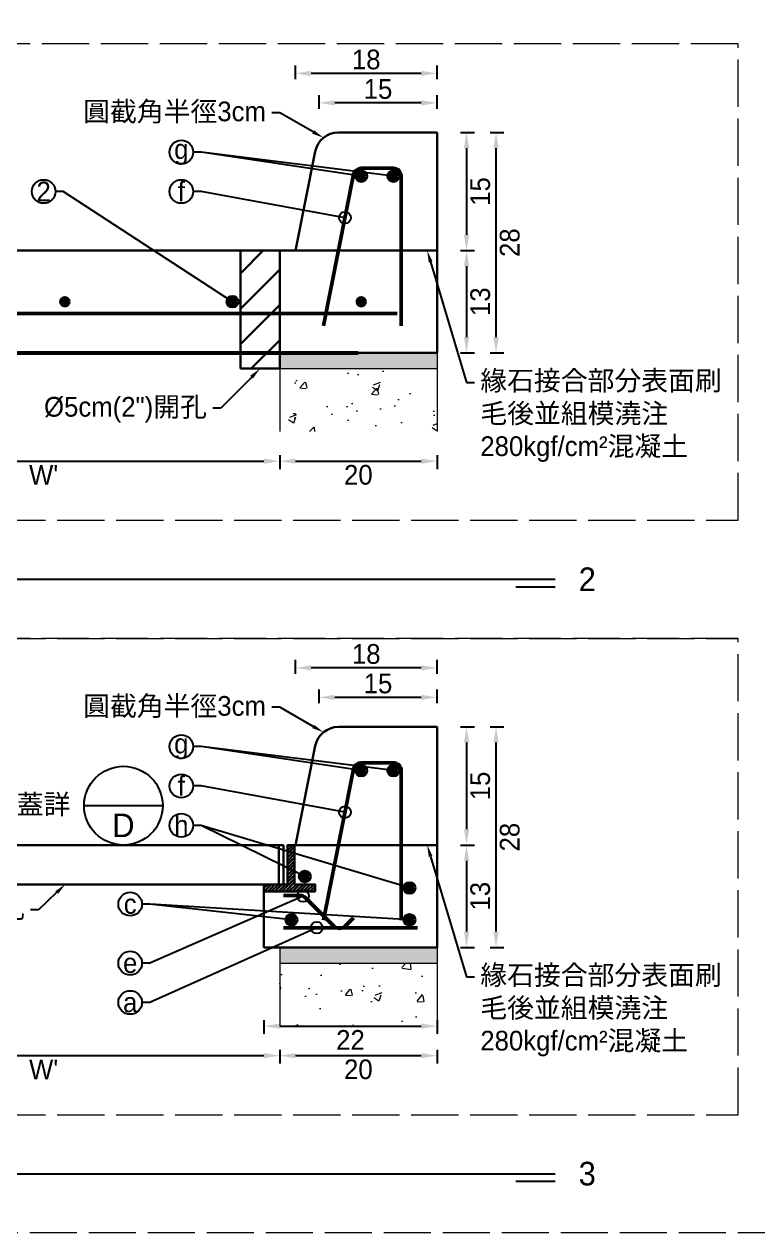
# Model space of a CAD drawing. Extents: x -2931 to 4779, y -2120 to 304.
# Drawn here: x 140.7 to 327.2, y -1964.5 to -1657.5 of the extents above; entities that cross this region are included whole.
import ezdxf
from ezdxf import colors
from ezdxf.entities.mleader import LeaderData, LeaderLine
from ezdxf.math import Vec2, Vec3

# ---------------------------------------------------------------- set-up
doc = ezdxf.new("R2010")
doc.units = 0
doc.header["$MEASUREMENT"] = 0
doc.linetypes.add('ACAD_ISO02W100', pattern=[15, 12, -3])
doc.layers.add('一、4.基本-隱藏', color=9, linetype='ACAD_ISO02W100', lineweight=20, plot=False)
doc.layers.add('三、3.文字-註解文字', color=2, linetype='Continuous')
for name, color, linetype, lineweight in [('二、1.繪圖-既有設施', 8, 'Continuous', 20), ('二、2.繪圖-施作項目', 181, 'Continuous', 30), ('二、5.繪圖-鋼筋', 60, 'Continuous', 50), ('二、6.繪圖-其他施作項目', 35, 'Continuous', 30)]:
    doc.layers.add(name, color=color, linetype=linetype, lineweight=lineweight)
doc.styles.add('次圖名(詳圖)', font='MS PGothic.ttf', dxfattribs={"height": 6})
doc.styles.add('註解文字', font='MS PGothic.ttf', dxfattribs={"height": 5})
doc.styles.add('註解文字(詳圖)', font='MS PGothic.ttf', dxfattribs={"height": 6})
doc.linetypes.add('ZIGZAG', pattern='A,0.00254,-5.08,[131,ltypeshp.shx,S=5.08,R=0,X=-5.08,Y=0],-10.16,[131,ltypeshp.shx,S=5.08,R=180,X=5.08,Y=0],-5.08', length=20.32254)
doc.dimstyles.new('註解文字', dxfattribs={"dimtxt": 5, "dimasz": 4, "dimexe": 2, "dimexo": 2.5, "dimgap": 1, "dimtad": 2, "dimzin": 0, "dimdsep": 46, "dimtxsty": '註解文字', "dimcen": 0.1, "dimclrd": 256, "dimclre": 256, "dimclrt": 256, "dimadec": 0, "dimazin": 0, "dimtfac": 1, "dimtofl": 0, "dimtmove": 0, "dimatfit": 3, "dimfxl": 1.5, "dimfxlon": 1, "dimtolj": 1, "dimtzin": 0, "dimlwd": -1, "dimlwe": -1, "dimarcsym": 1})

# ---------------------------------------------------------------- blocks, each defined once
blk = doc.blocks.new('*D101')
at = {"layer": 'Defpoints', "color": 0, "transparency": 16777216}
for p in [(85.69, -1740.96), (205.69, -1740.96), (205.69, -1768.46)]:
    blk.add_point(p, dxfattribs=at)
at = {"layer": '三、3.文字-註解文字', "transparency": 16777216}
for p, q in [((85.69, -1766.96), (85.69, -1770.46)), ((205.69, -1766.96), (205.69, -1770.46)), ((89.69, -1768.46), (201.69, -1768.46))]:
    blk.add_line(p, q, dxfattribs=at)
for points in [[(89.69, -1767.8), (89.69, -1769.13), (85.69, -1768.46)], [(201.69, -1767.8), (201.69, -1769.13), (205.69, -1768.46)]]:
    blk.add_solid(points, dxfattribs=at)
at = {"layer": '三、3.文字-註解文字', "transparency": 16777216, "insert": (145.69, -1771.96), "char_height": 5, "attachment_point": 5, "style": '註解文字'}
blk.add_mtext("\\A1;W'", dxfattribs=at)
blk = doc.blocks.new('*D102')
at = {"layer": 'Defpoints', "color": 0, "transparency": 16777216}
for p in [(205.69, -1740.96), (245.69, -1740.96), (245.69, -1768.46)]:
    blk.add_point(p, dxfattribs=at)
at = {"layer": '三、3.文字-註解文字', "transparency": 16777216}
for p, q in [((205.69, -1766.96), (205.69, -1770.46)), ((245.69, -1766.96), (245.69, -1770.46)), ((209.69, -1768.46), (241.69, -1768.46))]:
    blk.add_line(p, q, dxfattribs=at)
for points in [[(209.69, -1767.8), (209.69, -1769.13), (205.69, -1768.46)], [(241.69, -1767.8), (241.69, -1769.13), (245.69, -1768.46)]]:
    blk.add_solid(points, dxfattribs=at)
at = {"layer": '三、3.文字-註解文字', "transparency": 16777216, "insert": (225.69, -1771.96), "char_height": 5, "attachment_point": 5, "style": '註解文字'}
blk.add_mtext('\\A1;20', dxfattribs=at)
blk = doc.blocks.new('*D103')
at = {"layer": 'Defpoints', "color": 0, "transparency": 16777216}
for p in [(215.69, -1677.46), (215.69, -1684.96), (245.69, -1684.96)]:
    blk.add_point(p, dxfattribs=at)
at = {"layer": '三、3.文字-註解文字', "transparency": 16777216}
for p, q in [((215.69, -1678.96), (215.69, -1675.46)), ((245.69, -1678.96), (245.69, -1675.46)), ((241.69, -1677.46), (219.69, -1677.46))]:
    blk.add_line(p, q, dxfattribs=at)
for points in [[(219.69, -1676.8), (219.69, -1678.13), (215.69, -1677.46)], [(241.69, -1676.8), (241.69, -1678.13), (245.69, -1677.46)]]:
    blk.add_solid(points, dxfattribs=at)
at = {"layer": '三、3.文字-註解文字', "transparency": 16777216, "insert": (230.69, -1673.96), "char_height": 5, "attachment_point": 5, "style": '註解文字'}
blk.add_mtext('\\A1;15', dxfattribs=at)
blk = doc.blocks.new('*D104')
at = {"layer": 'Defpoints', "color": 0, "transparency": 16777216}
for p in [(209.69, -1669.96), (209.69, -1714.96), (245.69, -1714.96)]:
    blk.add_point(p, dxfattribs=at)
at = {"layer": '三、3.文字-註解文字', "transparency": 16777216}
for p, q in [((209.69, -1671.46), (209.69, -1667.96)), ((241.69, -1669.96), (213.69, -1669.96)), ((245.69, -1671.46), (245.69, -1667.96))]:
    blk.add_line(p, q, dxfattribs=at)
for points in [[(213.69, -1669.3), (213.69, -1670.63), (209.69, -1669.96)], [(241.69, -1669.3), (241.69, -1670.63), (245.69, -1669.96)]]:
    blk.add_solid(points, dxfattribs=at)
at = {"layer": '三、3.文字-註解文字', "transparency": 16777216, "insert": (227.69, -1666.46), "char_height": 5, "attachment_point": 5, "style": '註解文字'}
blk.add_mtext('\\A1;18', dxfattribs=at)
blk = doc.blocks.new('*D105')
at = {"layer": 'Defpoints', "color": 0, "transparency": 16777216}
for p in [(245.69, -1684.96), (245.69, -1714.96), (253.19, -1714.96)]:
    blk.add_point(p, dxfattribs=at)
at = {"layer": '三、3.文字-註解文字', "transparency": 16777216}
for p, q in [((251.69, -1684.96), (255.19, -1684.96)), ((253.19, -1688.96), (253.19, -1710.96)), ((251.69, -1714.96), (255.19, -1714.96))]:
    blk.add_line(p, q, dxfattribs=at)
for points in [[(252.53, -1688.96), (253.86, -1688.96), (253.19, -1684.96)], [(252.53, -1710.96), (253.86, -1710.96), (253.19, -1714.96)]]:
    blk.add_solid(points, dxfattribs=at)
at = {"layer": '三、3.文字-註解文字', "transparency": 16777216, "insert": (256.69, -1699.96), "char_height": 5, "attachment_point": 5, "rotation": 90, "style": '註解文字'}
blk.add_mtext('\\A1;15', dxfattribs=at)
blk = doc.blocks.new('*D106')
at = {"layer": 'Defpoints', "color": 0, "transparency": 16777216}
for p in [(245.69, -1714.96), (245.69, -1740.96), (253.19, -1740.96)]:
    blk.add_point(p, dxfattribs=at)
at = {"layer": '三、3.文字-註解文字', "transparency": 16777216}
for p, q in [((251.69, -1714.96), (255.19, -1714.96)), ((253.19, -1718.96), (253.19, -1736.96)), ((251.69, -1740.96), (255.19, -1740.96))]:
    blk.add_line(p, q, dxfattribs=at)
for points in [[(252.53, -1718.96), (253.86, -1718.96), (253.19, -1714.96)], [(252.53, -1736.96), (253.86, -1736.96), (253.19, -1740.96)]]:
    blk.add_solid(points, dxfattribs=at)
at = {"layer": '三、3.文字-註解文字', "transparency": 16777216, "insert": (256.69, -1727.96), "char_height": 5, "attachment_point": 5, "rotation": 90, "style": '註解文字'}
blk.add_mtext('\\A1;13', dxfattribs=at)
blk = doc.blocks.new('*D107')
at = {"layer": 'Defpoints', "color": 0, "transparency": 16777216}
for p in [(245.69, -1684.96), (260.69, -1684.96), (245.94, -1740.96)]:
    blk.add_point(p, dxfattribs=at)
at = {"layer": '三、3.文字-註解文字', "transparency": 16777216}
for p, q in [((259.19, -1684.96), (262.69, -1684.96)), ((260.69, -1736.96), (260.69, -1688.96)), ((259.19, -1740.96), (262.69, -1740.96))]:
    blk.add_line(p, q, dxfattribs=at)
for points in [[(260.03, -1688.96), (261.36, -1688.96), (260.69, -1684.96)], [(260.03, -1736.96), (261.36, -1736.96), (260.69, -1740.96)]]:
    blk.add_solid(points, dxfattribs=at)
at = {"layer": '三、3.文字-註解文字', "transparency": 16777216, "insert": (264.19, -1712.96), "char_height": 5, "attachment_point": 5, "rotation": 90, "style": '註解文字'}
blk.add_mtext('\\A1;28', dxfattribs=at)
blk = doc.blocks.new('_Small')
at = {"color": 0, "linetype": 'ByBlock', "lineweight": -2}
blk.add_circle((0, 0), 0.25, dxfattribs=at)
blk = doc.blocks.new('*D109')
at = {"layer": 'Defpoints', "color": 0, "transparency": 16777216}
for p in [(85.69, -1901.96), (205.69, -1901.96), (205.69, -1919.46)]:
    blk.add_point(p, dxfattribs=at)
at = {"layer": '三、3.文字-註解文字', "transparency": 16777216}
for p, q in [((85.69, -1917.96), (85.69, -1921.46)), ((205.69, -1917.96), (205.69, -1921.46)), ((89.69, -1919.46), (201.69, -1919.46))]:
    blk.add_line(p, q, dxfattribs=at)
for points in [[(89.69, -1918.8), (89.69, -1920.13), (85.69, -1919.46)], [(201.69, -1918.8), (201.69, -1920.13), (205.69, -1919.46)]]:
    blk.add_solid(points, dxfattribs=at)
at = {"layer": '三、3.文字-註解文字', "transparency": 16777216, "insert": (145.69, -1922.96), "char_height": 5, "attachment_point": 5, "style": '註解文字'}
blk.add_mtext("\\A1;W'", dxfattribs=at)
blk = doc.blocks.new('*D110')
at = {"layer": 'Defpoints', "color": 0, "transparency": 16777216}
for p in [(205.69, -1901.96), (245.69, -1901.96), (245.69, -1919.46)]:
    blk.add_point(p, dxfattribs=at)
at = {"layer": '三、3.文字-註解文字', "transparency": 16777216}
for p, q in [((205.69, -1917.96), (205.69, -1921.46)), ((245.69, -1917.96), (245.69, -1921.46)), ((209.69, -1919.46), (241.69, -1919.46))]:
    blk.add_line(p, q, dxfattribs=at)
for points in [[(209.69, -1918.8), (209.69, -1920.13), (205.69, -1919.46)], [(241.69, -1918.8), (241.69, -1920.13), (245.69, -1919.46)]]:
    blk.add_solid(points, dxfattribs=at)
at = {"layer": '三、3.文字-註解文字', "transparency": 16777216, "insert": (225.69, -1922.96), "char_height": 5, "attachment_point": 5, "style": '註解文字'}
blk.add_mtext('\\A1;20', dxfattribs=at)
blk = doc.blocks.new('*D111')
at = {"layer": 'Defpoints', "color": 0, "transparency": 16777216}
for p in [(215.69, -1828.46), (215.69, -1835.96), (245.69, -1835.96)]:
    blk.add_point(p, dxfattribs=at)
at = {"layer": '三、3.文字-註解文字', "transparency": 16777216}
for p, q in [((215.69, -1829.96), (215.69, -1826.46)), ((245.69, -1829.96), (245.69, -1826.46)), ((241.69, -1828.46), (219.69, -1828.46))]:
    blk.add_line(p, q, dxfattribs=at)
for points in [[(219.69, -1827.8), (219.69, -1829.13), (215.69, -1828.46)], [(241.69, -1827.8), (241.69, -1829.13), (245.69, -1828.46)]]:
    blk.add_solid(points, dxfattribs=at)
at = {"layer": '三、3.文字-註解文字', "transparency": 16777216, "insert": (230.69, -1824.96), "char_height": 5, "attachment_point": 5, "style": '註解文字'}
blk.add_mtext('\\A1;15', dxfattribs=at)
blk = doc.blocks.new('*D112')
at = {"layer": 'Defpoints', "color": 0, "transparency": 16777216}
for p in [(209.69, -1820.96), (209.69, -1865.96), (245.69, -1865.96)]:
    blk.add_point(p, dxfattribs=at)
at = {"layer": '三、3.文字-註解文字', "transparency": 16777216}
for p, q in [((209.69, -1822.46), (209.69, -1818.96)), ((245.69, -1822.46), (245.69, -1818.96)), ((241.69, -1820.96), (213.69, -1820.96))]:
    blk.add_line(p, q, dxfattribs=at)
for points in [[(213.69, -1820.3), (213.69, -1821.63), (209.69, -1820.96)], [(241.69, -1820.3), (241.69, -1821.63), (245.69, -1820.96)]]:
    blk.add_solid(points, dxfattribs=at)
at = {"layer": '三、3.文字-註解文字', "transparency": 16777216, "insert": (227.69, -1817.46), "char_height": 5, "attachment_point": 5, "style": '註解文字'}
blk.add_mtext('\\A1;18', dxfattribs=at)
blk = doc.blocks.new('*D113')
at = {"layer": 'Defpoints', "color": 0, "transparency": 16777216}
for p in [(245.69, -1835.96), (245.69, -1865.96), (253.19, -1865.96)]:
    blk.add_point(p, dxfattribs=at)
at = {"layer": '三、3.文字-註解文字', "transparency": 16777216}
for p, q in [((251.69, -1835.96), (255.19, -1835.96)), ((253.19, -1839.96), (253.19, -1861.96)), ((251.69, -1865.96), (255.19, -1865.96))]:
    blk.add_line(p, q, dxfattribs=at)
for points in [[(252.53, -1839.96), (253.86, -1839.96), (253.19, -1835.96)], [(252.53, -1861.96), (253.86, -1861.96), (253.19, -1865.96)]]:
    blk.add_solid(points, dxfattribs=at)
at = {"layer": '三、3.文字-註解文字', "transparency": 16777216, "insert": (256.69, -1850.96), "char_height": 5, "attachment_point": 5, "rotation": 90, "style": '註解文字'}
blk.add_mtext('\\A1;15', dxfattribs=at)
blk = doc.blocks.new('*D114')
at = {"layer": 'Defpoints', "color": 0, "transparency": 16777216}
for p in [(245.69, -1865.96), (245.69, -1891.96), (253.19, -1891.96)]:
    blk.add_point(p, dxfattribs=at)
at = {"layer": '三、3.文字-註解文字', "transparency": 16777216}
for p, q in [((251.69, -1865.96), (255.19, -1865.96)), ((253.19, -1869.96), (253.19, -1887.96)), ((251.69, -1891.96), (255.19, -1891.96))]:
    blk.add_line(p, q, dxfattribs=at)
for points in [[(252.53, -1869.96), (253.86, -1869.96), (253.19, -1865.96)], [(252.53, -1887.96), (253.86, -1887.96), (253.19, -1891.96)]]:
    blk.add_solid(points, dxfattribs=at)
at = {"layer": '三、3.文字-註解文字', "transparency": 16777216, "insert": (256.69, -1878.96), "char_height": 5, "attachment_point": 5, "rotation": 90, "style": '註解文字'}
blk.add_mtext('\\A1;13', dxfattribs=at)
blk = doc.blocks.new('*D115')
at = {"layer": 'Defpoints', "color": 0, "transparency": 16777216}
for p in [(245.69, -1835.96), (260.69, -1835.96), (245.69, -1891.96)]:
    blk.add_point(p, dxfattribs=at)
at = {"layer": '三、3.文字-註解文字', "transparency": 16777216}
for p, q in [((259.19, -1835.96), (262.69, -1835.96)), ((260.69, -1887.96), (260.69, -1839.96)), ((259.19, -1891.96), (262.69, -1891.96))]:
    blk.add_line(p, q, dxfattribs=at)
for points in [[(260.03, -1839.96), (261.36, -1839.96), (260.69, -1835.96)], [(260.03, -1887.96), (261.36, -1887.96), (260.69, -1891.96)]]:
    blk.add_solid(points, dxfattribs=at)
at = {"layer": '三、3.文字-註解文字', "transparency": 16777216, "insert": (264.19, -1863.96), "char_height": 5, "attachment_point": 5, "rotation": 90, "style": '註解文字'}
blk.add_mtext('\\A1;28', dxfattribs=at)
blk = doc.blocks.new('*D117')
at = {"layer": 'Defpoints', "color": 0, "transparency": 16777216}
for p in [(201.69, -1891.96), (245.69, -1891.96), (245.69, -1911.96)]:
    blk.add_point(p, dxfattribs=at)
at = {"layer": '三、3.文字-註解文字', "transparency": 16777216}
for p, q in [((201.69, -1910.46), (201.69, -1913.96)), ((205.69, -1911.96), (241.69, -1911.96)), ((245.69, -1910.46), (245.69, -1913.96))]:
    blk.add_line(p, q, dxfattribs=at)
for points in [[(205.69, -1911.3), (205.69, -1912.63), (201.69, -1911.96)], [(241.69, -1911.3), (241.69, -1912.63), (245.69, -1911.96)]]:
    blk.add_solid(points, dxfattribs=at)
at = {"layer": '三、3.文字-註解文字', "transparency": 16777216, "insert": (223.69, -1915.46), "char_height": 5, "attachment_point": 5, "style": '註解文字'}
blk.add_mtext('\\A1;22', dxfattribs=at)

msp = doc.modelspace()

# ---------------------------------------------------------------- hatches: boundary and pattern name
at = {"layer": '二、1.繪圖-既有設施'}
h = msp.add_hatch(dxfattribs=at)
h.set_pattern_fill('CROSS', color=256, scale=0.2)
h.set_pattern_definition([(0, (-455063.2273, -667495.6937), (1.27, 1.27), [0.635, -1.905]), (90, (-455062.9098, -667496.0112), (-1.27, 1.27), [0.635, -1.905])])
h.paths.add_polyline_path([(85.693, -1740.964), (45.693, -1740.964), (45.693, -1744.964), (85.693, -1744.964)])
h.paths.add_polyline_path([(245.693, -1740.964), (205.693, -1740.964), (205.693, -1744.964), (245.693, -1744.964)])
h = msp.add_hatch(dxfattribs=at)
h.set_pattern_fill('AR-CONC', color=256, scale=0.1)
h.set_pattern_definition([(50, (-455063.227, -667495.694), (18.2184669, -1.59390855), [1.905, -20.955]), (355, (-455063.227, -667495.694), (-3.52434214, 19.10568452), [1.524, -16.7640584]), (100.4514447, (-455061.709, -667495.826), (14.6941247, 17.5117752), [1.6190009, -17.80902446]), (46.1842, (-455063.227, -667490.614), (27.1079041, -4.2042328), [2.8575, -31.4325]), (96.6355576, (-455060.968, -667490.964), (23.7404134, 24.7426125), [2.4285023, -26.7135608]), (351.184151, (-455063.227, -667490.614), (23.7404134, 24.7426125), [2.2859967, -25.1459732]), (21, (-455060.687, -667491.884), (15.16143913, -10.22651982), [1.905, -20.955]), (326, (-455060.687, -667491.884), (6.18020283, 18.4187966), [1.524, -16.764]), (71.451445, (-455059.424, -667492.736), (21.34164193, 8.1922769), [1.6190009, -17.80899376]), (37.5, (-455063.227, -667495.6937), (0.308860325, 8.455503887), [0, -16.5608, 0, -17.018, 0, -16.8275]), (7.5, (-455063.227, -667495.694), (6.68196625, 10.01805748), [0, -9.7028, 0, -16.1798, 0, -6.4135]), (327.5, (-455068.8915, -667495.694), (13.559059517, -0.5728744), [0, -6.35, 0, -19.812, 0, -26.289]), (317.5, (-455071.431, -667495.694), (14.81291814, 2.5426491), [0, -8.255, 0, -13.1572, 0, -18.669])])
h.paths.add_polyline_path([(205.693, -1760.964), (245.693, -1760.964), (245.693, -1744.964), (205.693, -1744.964)])
h.paths.add_polyline_path([(45.693, -1760.964), (85.693, -1760.964), (85.693, -1744.964), (45.693, -1744.964)])
h = msp.add_hatch(dxfattribs=at)
h.set_pattern_fill('CROSS', color=256, scale=0.2)
h.set_pattern_definition([(0, (-455303.2273, -667646.6937), (1.27, 1.27), [0.635, -1.905]), (90, (-455302.9098, -667647.0112), (-1.27, 1.27), [0.635, -1.905])])
h.paths.add_polyline_path([(85.693, -1891.964), (81.693, -1891.964), (45.693, -1891.964), (45.693, -1895.964), (85.693, -1895.964)])
h.paths.add_polyline_path([(245.693, -1891.964), (205.693, -1891.964), (205.693, -1895.964), (245.693, -1895.964)])
h = msp.add_hatch(dxfattribs=at)
h.set_pattern_fill('AR-CONC', color=256, scale=0.1)
h.set_pattern_definition([(50, (-455303.227, -667646.694), (18.2184669, -1.59390855), [1.905, -20.955]), (355, (-455303.227, -667646.694), (-3.52434214, 19.10568452), [1.524, -16.7640584]), (100.4514447, (-455301.709, -667646.826), (14.6941247, 17.5117752), [1.6190009, -17.80902446]), (46.1842, (-455303.227, -667641.614), (27.1079041, -4.2042328), [2.8575, -31.4325]), (96.6355576, (-455300.968, -667641.964), (23.7404134, 24.7426125), [2.4285023, -26.7135608]), (351.184151, (-455303.227, -667641.614), (23.7404134, 24.7426125), [2.2859967, -25.1459732]), (21, (-455300.687, -667642.884), (15.16143913, -10.22651982), [1.905, -20.955]), (326, (-455300.687, -667642.884), (6.18020283, 18.4187966), [1.524, -16.764]), (71.451445, (-455299.424, -667643.736), (21.34164193, 8.1922769), [1.6190009, -17.80899376]), (37.5, (-455303.227, -667646.6937), (0.308860325, 8.455503887), [0, -16.5608, 0, -17.018, 0, -16.8275]), (7.5, (-455303.227, -667646.694), (6.68196625, 10.01805748), [0, -9.7028, 0, -16.1798, 0, -6.4135]), (327.5, (-455308.8915, -667646.694), (13.559059517, -0.5728744), [0, -6.35, 0, -19.812, 0, -26.289]), (317.5, (-455311.431, -667646.694), (14.81291814, 2.5426491), [0, -8.255, 0, -13.1572, 0, -18.669])])
h.paths.add_polyline_path([(205.693, -1911.964), (245.693, -1911.964), (245.693, -1895.964), (205.693, -1895.964)])
h.paths.add_polyline_path([(45.693, -1911.964), (85.693, -1911.964), (85.693, -1895.964), (45.693, -1895.964)])
at = {"layer": '二、5.繪圖-鋼筋'}
h = msp.add_hatch(color=256, dxfattribs=at)
h.dxf.hatch_style = 1
h.paths.add_polyline_path([(227.433, -1696.064, 1), (225.433, -1696.064, 1)])
h = msp.add_hatch(color=256, dxfattribs=at)
h.dxf.hatch_style = 1
h.paths.add_polyline_path([(235.593, -1696.064, 1), (233.593, -1696.064, 1)])
h = msp.add_hatch(color=256, dxfattribs=at)
h.dxf.hatch_style = 1
h.paths.add_polyline_path([(152.093, -1727.964, 1), (150.093, -1727.964, 1)])
h = msp.add_hatch(color=256, dxfattribs=at)
h.dxf.hatch_style = 1
h.paths.add_polyline_path([(194.693, -1727.964, 1), (192.693, -1727.964, 1)])
h = msp.add_hatch(color=256, dxfattribs=at)
h.dxf.hatch_style = 1
h.paths.add_polyline_path([(227.433, -1727.964, 1), (225.433, -1727.964, 1)])
h = msp.add_hatch(color=256, dxfattribs=at)
h.dxf.hatch_style = 1
h.paths.add_polyline_path([(227.433, -1847.064, 1), (225.433, -1847.064, 1)])
h = msp.add_hatch(color=256, dxfattribs=at)
h.dxf.hatch_style = 1
h.paths.add_polyline_path([(235.593, -1847.064, 1), (233.593, -1847.064, 1)])
h = msp.add_hatch(color=256, dxfattribs=at)
h.dxf.hatch_style = 1
h.paths.add_polyline_path([(213.093, -1873.964, 1), (211.093, -1873.964, 1)])
h = msp.add_hatch(color=256, dxfattribs=at)
h.dxf.hatch_style = 1
h.paths.add_polyline_path([(239.693, -1876.864, 1), (237.693, -1876.864, 1)])
h = msp.add_hatch(color=256, dxfattribs=at)
h.dxf.hatch_style = 1
h.paths.add_polyline_path([(209.693, -1884.964, 1), (207.693, -1884.964, 1)])
h = msp.add_hatch(color=256, dxfattribs=at)
h.dxf.hatch_style = 1
h.paths.add_polyline_path([(239.693, -1884.964, 1), (237.693, -1884.964, 1)])
at = {"layer": '二、6.繪圖-其他施作項目'}
h = msp.add_hatch(dxfattribs=at)
h.set_pattern_fill('ANSI31', color=256, scale=2)
h.set_pattern_definition([(45, (-455045.824, -666570.443), (-4.49012806, 4.49012806), [])])
h.paths.add_polyline_path([(195.693, -1744.964), (205.693, -1744.964), (205.693, -1714.964), (195.693, -1714.964)])
h = msp.add_hatch(dxfattribs=at)
h.set_pattern_fill('ANSI31', color=256, scale=0.2)
h.set_pattern_definition([(45, (2531.3614, -3856.8895), (-0.4490128, 0.4490128), [])])
h.paths.add_polyline_path([(75.693, -1865.964), (73.893, -1865.964), (73.893, -1875.964), (68.693, -1875.964), (68.693, -1877.764), (81.693, -1877.764), (81.693, -1875.964), (75.693, -1875.964)])
h.paths.add_polyline_path([(207.693, -1875.964), (201.693, -1875.964), (201.693, -1877.764), (214.693, -1877.764), (214.693, -1875.964), (209.493, -1875.964), (209.493, -1865.964), (207.693, -1865.964)])

# ---------------------------------------------------------------- linework, layer by layer
at = {"layer": '一、4.基本-隱藏'}
for points in [[(-40.855, -1457.464), (739.145, -1457.464), (739.145, -1964.464), (-40.855, -1964.464)], [(322.241, -1662.464), (-30.855, -1662.464), (-30.855, -1783.464), (322.241, -1783.464)], [(322.241, -1813.464), (-30.855, -1813.464), (-30.855, -1934.464), (322.241, -1934.464)]]:
    msp.add_lwpolyline(points, close=True, dxfattribs=at)
for points in [[(-30.855, -1783.464), (322.241, -1783.464)], [(-30.855, -1813.464), (322.241, -1813.464)]]:
    msp.add_lwpolyline(points, dxfattribs=at)
at = {"layer": '三、3.文字-註解文字'}
for points in [[(15.693, -1798.464), (275.693, -1798.464)], [(275.693, -1800.464), (265.693, -1800.464)], [(155.961, -1855.964), (175.961, -1855.964)], [(15.693, -1949.464), (275.693, -1949.464)], [(275.693, -1951.464), (265.693, -1951.464)]]:
    msp.add_lwpolyline(points, dxfattribs=at)
for centre, radius in [((180.693, -1689.964), 3), ((145.693, -1699.964), 3), ((180.693, -1699.964), 3), ((180.693, -1840.964), 3), ((165.961, -1855.964), 10), ((180.693, -1850.964), 3), ((180.693, -1860.964), 3), ((167.693, -1880.964), 3), ((167.693, -1895.964), 3), ((167.693, -1905.964), 3)]:
    msp.add_circle(centre, radius, dxfattribs=at)
at = {"layer": '二、1.繪圖-既有設施'}
for points in [[(205.693, -1740.964), (205.693, -1760.964)], [(245.693, -1740.964), (245.693, -1760.964)], [(205.693, -1744.964), (245.693, -1744.964)], [(205.693, -1891.964), (205.693, -1911.964)], [(245.693, -1891.964), (245.693, -1911.964)], [(205.693, -1895.964), (245.693, -1895.964)]]:
    msp.add_lwpolyline(points, dxfattribs=at)
at = {"layer": '二、2.繪圖-施作項目'}
for points in [[(245.693, -1684.964), (220.612, -1684.964, 0.3575108), (214.728, -1689.788), (209.693, -1714.964)], [(245.693, -1835.964), (220.612, -1835.964, 0.3575108), (214.728, -1840.788), (209.693, -1865.964)]]:
    msp.add_lwpolyline(points, format="xyb", dxfattribs=at)
for points in [[(245.693, -1714.964), (245.693, -1684.964)], [(45.693, -1714.964), (209.693, -1714.964)], [(245.693, -1740.964), (245.693, -1714.964)], [(45.693, -1740.964), (245.693, -1740.964)], [(245.693, -1865.964), (245.693, -1835.964)], [(209.493, -1865.964), (209.693, -1865.964)], [(245.693, -1891.964), (245.693, -1865.964)], [(201.693, -1891.964), (201.693, -1875.964)], [(201.693, -1891.964), (245.693, -1891.964)]]:
    msp.add_lwpolyline(points, dxfattribs=at)
at = {"layer": '二、2.繪圖-施作項目', "linetype": 'ZIGZAG', "ltscale": 0.1}
for points in [[(209.693, -1714.964), (245.693, -1714.964)], [(209.693, -1865.964), (245.693, -1865.964)]]:
    msp.add_lwpolyline(points, dxfattribs=at)
at = {"layer": '二、5.繪圖-鋼筋'}
for points in [[(216.791, -1734.072), (224.471, -1695.672, -0.3575108), (226.433, -1694.064), (234.593, -1694.064, -0.4142136), (236.593, -1696.064), (236.593, -1734.064)], [(216.791, -1885.072), (224.471, -1846.672, -0.3575108), (226.433, -1845.064), (234.593, -1845.064, -0.4142136), (236.593, -1847.064), (236.593, -1885.064)], [(206.693, -1878.764), (210.865, -1878.764, -0.1989124), (212.279, -1879.35), (219.479, -1886.55, 0.4142136), (222.307, -1886.55), (224.429, -1884.429)]]:
    msp.add_lwpolyline(points, format="xyb", dxfattribs=at)
for points in [[(55.693, -1730.964), (235.593, -1730.964)], [(206.693, -1886.964), (240.693, -1886.964)]]:
    msp.add_lwpolyline(points, dxfattribs=at)
for centre in [(226.433, -1696.064), (234.593, -1696.064), (151.093, -1727.964), (193.693, -1727.964), (226.433, -1727.964), (226.433, -1847.064), (234.593, -1847.064), (212.093, -1873.964), (238.693, -1876.864), (208.693, -1884.964), (238.693, -1884.964)]:
    msp.add_circle(centre, 1, dxfattribs=at)
at = {"layer": '二、6.繪圖-其他施作項目'}
for points in [[(195.693, -1744.964), (195.693, -1714.964)], [(205.693, -1744.964), (205.693, -1714.964)], [(195.693, -1744.964), (205.693, -1744.964)], [(76.693, -1865.964), (206.693, -1865.964)], [(205.493, -1865.964), (205.493, -1875.964)], [(206.693, -1865.964), (206.693, -1875.964)], [(76.693, -1875.964), (206.693, -1875.964)]]:
    msp.add_lwpolyline(points, dxfattribs=at)
at = {"layer": '二、6.繪圖-其他施作項目', "linetype": 'Continuous', "const_width": 1}
msp.add_lwpolyline([(65.693, -1740.964), (225.693, -1740.964)], dxfattribs=at)
at = {"layer": '二、6.繪圖-其他施作項目'}
msp.add_lwpolyline([(209.493, -1865.964), (207.693, -1865.964), (207.693, -1875.964), (201.693, -1875.964), (201.693, -1877.764), (214.693, -1877.764), (214.693, -1875.964), (209.493, -1875.964)], close=True, dxfattribs=at)

# ---------------------------------------------------------------- texts
at = {"layer": '三、3.文字-註解文字'}
for s, width, gutter_width, insert, char_height, attachment_point, style in [('g', 8.38231, 30, (180.693, -1689.964), 5, 5, '註解文字'), ('2', 8.38231, 30, (145.693, -1699.964), 5, 5, '註解文字'), ('f', 8.38231, 30, (180.693, -1699.964), 5, 5, '註解文字'), ('2', 3, 15, (281.693, -1798.464), 6, 4, '次圖名(詳圖)'), ('g', 8.38231, 30, (180.693, -1840.964), 5, 5, '註解文字'), ('f', 8.38231, 30, (180.693, -1850.964), 5, 5, '註解文字'), ('D', 6.60394, 25, (165.961, -1860.964), 6, 5, '註解文字(詳圖)'), ('h', 8.38231, 30, (180.693, -1860.964), 5, 5, '註解文字'), ('c', 8.38231, 30, (167.693, -1880.964), 5, 5, '註解文字'), ('e', 8.38231, 30, (167.693, -1895.964), 5, 5, '註解文字'), ('a', 8.38231, 30, (167.693, -1905.964), 5, 5, '註解文字'), ('3', 3, 15, (281.693, -1949.464), 6, 4, '次圖名(詳圖)')]:
    msp.add_mtext_dynamic_manual_height_columns(s, width=width, gutter_width=gutter_width, heights=[0], dxfattribs=dict(at, insert=insert, char_height=char_height, attachment_point=attachment_point, style=style))

# ---------------------------------------------------------------- dimensions: what is measured, and where the dimension line sits
for base, p1, p2, text, picture, middle in [((209.693, -1669.964), (245.693, -1714.964), (209.693, -1714.964), '18', '*D104', (227.693, -1666.464)), ((215.693, -1677.464), (245.693, -1684.964), (215.693, -1684.964), '15', '*D103', (230.693, -1673.964)), ((205.693, -1768.464), (85.693, -1740.964), (205.693, -1740.964), "W'", '*D101', (145.693, -1771.964)), ((245.693, -1768.464), (205.693, -1740.964), (245.693, -1740.964), '20', '*D102', (225.693, -1771.964)), ((209.693, -1820.964), (245.693, -1865.964), (209.693, -1865.964), '18', '*D112', (227.693, -1817.464)), ((215.693, -1828.464), (245.693, -1835.964), (215.693, -1835.964), '15', '*D111', (230.693, -1824.964)), ((245.693, -1911.964), (201.693, -1891.964), (245.693, -1891.964), '22', '*D117', (223.693, -1915.464)), ((205.693, -1919.464), (85.693, -1901.964), (205.693, -1901.964), "W'", '*D109', (145.693, -1922.964)), ((245.693, -1919.464), (205.693, -1901.964), (245.693, -1901.964), '20', '*D110', (225.693, -1922.964))]:
    dim = msp.add_linear_dim(base=base, p1=p1, p2=p2, text=text, dimstyle='註解文字', dxfattribs=at)
    dim.commit()
    dim.dimension.update_dxf_attribs({"geometry": picture, "text_midpoint": middle})
for base, p1, p2, text, picture, middle in [((253.193, -1714.964), (245.693, -1684.964), (245.693, -1714.964), '15', '*D105', (256.693, -1699.964)), ((260.693, -1684.964), (245.943, -1740.964), (245.693, -1684.964), '28', '*D107', (264.193, -1712.964)), ((253.193, -1740.964), (245.693, -1714.964), (245.693, -1740.964), '13', '*D106', (256.693, -1727.964)), ((253.193, -1865.964), (245.693, -1835.964), (245.693, -1865.964), '15', '*D113', (256.693, -1850.964)), ((260.693, -1835.964), (245.693, -1891.964), (245.693, -1835.964), '28', '*D115', (264.193, -1863.964)), ((253.193, -1891.964), (245.693, -1865.964), (245.693, -1891.964), '13', '*D114', (256.693, -1878.964))]:
    dim = msp.add_linear_dim(base=base, p1=p1, p2=p2, angle=90, text=text, dimstyle='註解文字', dxfattribs=at)
    dim.commit()
    dim.dimension.update_dxf_attribs({"geometry": picture, "text_midpoint": middle})

# ---------------------------------------------------------------- leaders
ml = msp.add_multileader_mtext('Standard', dxfattribs=at)
ml.set_content('圓截角半徑3cm', color=256, style='註解文字')
ml.set_leader_properties(color=144, linetype='ByLayer', lineweight=-1)
ml.build(insert=Vec2(0, 0))
ml.multileader.update_dxf_attribs({"dogleg_length": 2, "arrow_head_size": 3})
ctx = ml.context
ctx.base_point, ctx.char_height, ctx.arrow_head_size, ctx.landing_gap_size, ctx.plane_origin = Vec3(152.852, -1679.964), 5, 3, 1.5, Vec3(200.693, -1660.686)
ctx.text_align_type = 2
notes = []
notes.append((ctx, [(0, (1, 1, 0), (205.693, -1679.964), (-1, 0), 2, [(0, [(216.808, -1686.324)], 0, [])])]))
ctx.mtext.insert, ctx.mtext.alignment, ctx.mtext.flow_direction = Vec3(202.193, -1677.123), 3, 5
ml = msp.add_multileader_mtext('Standard', dxfattribs=at)
ml.set_content('{\\fMS PGothic|b0|i0|c128|p34; }', color=256, style='註解文字')
ml.set_leader_properties(color=144, linetype='ByLayer', lineweight=-1)
ml.set_arrow_properties(name='SMALL')
ml.build(insert=Vec2(0, 0))
ml.multileader.update_dxf_attribs({"dogleg_length": 2, "arrow_head_size": 6})
ctx = ml.context
ctx.base_point, ctx.char_height, ctx.arrow_head_size, ctx.landing_gap_size, ctx.plane_origin = Vec3(178.477, -1689.964), 5, 6, 1.5, Vec3(206.433, -1696.064)
ctx.text_align_type = 2
notes.append((ctx, [(0, (1, 1, 0), (185.693, -1689.964), (-1, 0), 2, [(0, [(226.433, -1696.064)], 0, [])])]))
ctx.mtext.insert, ctx.mtext.alignment, ctx.mtext.flow_direction = Vec3(182.193, -1687.464), 3, 5
ml = msp.add_multileader_mtext('Standard', dxfattribs=at)
ml.set_content('{\\fMS PGothic|b0|i0|c128|p34; }', color=256, style='註解文字')
ml.set_leader_properties(color=144, linetype='ByLayer', lineweight=-1)
ml.set_arrow_properties(name='SMALL')
ml.build(insert=Vec2(0, 0))
ml.multileader.update_dxf_attribs({"dogleg_length": 2, "arrow_head_size": 6})
ctx = ml.context
ctx.base_point, ctx.char_height, ctx.arrow_head_size, ctx.landing_gap_size, ctx.plane_origin = Vec3(178.477, -1689.964), 5, 6, 1.5, Vec3(214.593, -1696.064)
ctx.text_align_type = 2
notes.append((ctx, [(0, (1, 1, 0), (185.693, -1689.964), (-1, 0), 2, [(0, [(234.593, -1696.064)], 0, [])])]))
ctx.mtext.insert, ctx.mtext.alignment, ctx.mtext.flow_direction = Vec3(182.193, -1687.464), 3, 5
ml = msp.add_multileader_mtext('Standard', dxfattribs=at)
ml.set_content('{\\fMS PGothic|b0|i0|c128|p34; }', color=256, style='註解文字')
ml.set_leader_properties(color=144, linetype='ByLayer', lineweight=-1)
ml.set_arrow_properties(name='SMALL')
ml.build(insert=Vec2(0, 0))
ml.multileader.update_dxf_attribs({"dogleg_length": 2, "arrow_head_size": 6})
ctx = ml.context
ctx.base_point, ctx.char_height, ctx.arrow_head_size, ctx.landing_gap_size, ctx.plane_origin = Vec3(143.477, -1699.964), 5, 6, 1.5, Vec3(167.282, -1706.618)
ctx.text_align_type = 2
notes.append((ctx, [(0, (1, 1, 0), (150.693, -1699.964), (-1, 0), 2, [(0, [(193.693, -1727.964)], 0, [])])]))
ctx.mtext.insert, ctx.mtext.alignment, ctx.mtext.flow_direction = Vec3(147.193, -1697.464), 3, 5
ml = msp.add_multileader_mtext('Standard', dxfattribs=at)
ml.set_content('{\\fMS PGothic|b0|i0|c128|p34; }', color=256, style='註解文字')
ml.set_leader_properties(color=144, linetype='ByLayer', lineweight=-1)
ml.set_arrow_properties(name='SMALL')
ml.build(insert=Vec2(0, 0))
ml.multileader.update_dxf_attribs({"dogleg_length": 2, "arrow_head_size": 6})
ctx = ml.context
ctx.base_point, ctx.char_height, ctx.arrow_head_size, ctx.landing_gap_size, ctx.plane_origin = Vec3(178.477, -1699.964), 5, 6, 1.5, Vec3(202.282, -1706.618)
ctx.text_align_type = 2
notes.append((ctx, [(0, (1, 1, 0), (185.693, -1699.964), (-1, 0), 2, [(0, [(222.282, -1706.618)], 0, [])])]))
ctx.mtext.insert, ctx.mtext.alignment, ctx.mtext.flow_direction = Vec3(182.193, -1697.464), 3, 5
ml = msp.add_multileader_mtext('Standard', dxfattribs=at)
ml.set_content('緣石接合部分表面刷毛後並組模澆注280kgf/cm²混凝土', color=256, style='註解文字')
ml.set_leader_properties(color=144, linetype='ByLayer', lineweight=-1)
ml.build(insert=Vec2(0, 0))
ml.multileader.update_dxf_attribs({"dogleg_length": 2, "arrow_head_size": 3})
ctx = ml.context
ctx.base_point, ctx.char_height, ctx.arrow_head_size, ctx.landing_gap_size, ctx.plane_origin = Vec3(255.193, -1748.464), 5, 3, 1.5, Vec3(356.816, -1801.957)
notes.append((ctx, [(0, (1, 1, 0), (253.193, -1748.464), (1, 0), 2, [(0, [(243.193, -1714.964)], 0, [])])]))
ctx.mtext.insert, ctx.mtext.width, ctx.mtext.flow_direction = Vec3(256.693, -1745.481), 63.31486, 5
ml = msp.add_multileader_mtext('Standard', dxfattribs=at)
ml.set_content('%%C5cm(2")開孔{\\fMS PGothic|b0|i0|c128|p34; }', color=256, style='註解文字')
ml.set_leader_properties(color=144, linetype='ByLayer', lineweight=-1)
ml.build(insert=Vec2(0, 0))
ml.multileader.update_dxf_attribs({"dogleg_length": 2, "arrow_head_size": 3})
ctx = ml.context
ctx.base_point, ctx.char_height, ctx.arrow_head_size, ctx.landing_gap_size, ctx.plane_origin = Vec3(143.733, -1754.964), 5, 3, 1.5, Vec3(200.693, -1744.964)
ctx.text_align_type = 2
notes.append((ctx, [(0, (1, 1, 0), (190.693, -1754.964), (-1, 0), 2, [(0, [(200.693, -1744.964)], 0, [])])]))
ctx.mtext.insert, ctx.mtext.alignment, ctx.mtext.flow_direction = Vec3(187.193, -1752.152), 3, 5
ml = msp.add_multileader_mtext('Standard', dxfattribs=at)
ml.set_content('圓截角半徑3cm', color=256, style='註解文字')
ml.set_leader_properties(color=144, linetype='ByLayer', lineweight=-1)
ml.build(insert=Vec2(0, 0))
ml.multileader.update_dxf_attribs({"dogleg_length": 2, "arrow_head_size": 3})
ctx = ml.context
ctx.base_point, ctx.char_height, ctx.arrow_head_size, ctx.landing_gap_size, ctx.plane_origin = Vec3(152.852, -1830.964), 5, 3, 1.5, Vec3(200.693, -1811.686)
ctx.text_align_type = 2
notes.append((ctx, [(0, (1, 1, 0), (205.693, -1830.964), (-1, 0), 2, [(0, [(216.808, -1837.324)], 0, [])])]))
ctx.mtext.insert, ctx.mtext.alignment, ctx.mtext.flow_direction = Vec3(202.193, -1828.123), 3, 5
ml = msp.add_multileader_mtext('Standard', dxfattribs=at)
ml.set_content('{\\fMS PGothic|b0|i0|c128|p34; }', color=256, style='註解文字')
ml.set_leader_properties(color=144, linetype='ByLayer', lineweight=-1)
ml.set_arrow_properties(name='SMALL')
ml.build(insert=Vec2(0, 0))
ml.multileader.update_dxf_attribs({"dogleg_length": 2, "arrow_head_size": 6})
ctx = ml.context
ctx.base_point, ctx.char_height, ctx.arrow_head_size, ctx.landing_gap_size, ctx.plane_origin = Vec3(178.477, -1840.964), 5, 6, 1.5, Vec3(206.433, -1847.064)
ctx.text_align_type = 2
notes.append((ctx, [(0, (1, 1, 0), (185.693, -1840.964), (-1, 0), 2, [(0, [(226.433, -1847.064)], 0, [])])]))
ctx.mtext.insert, ctx.mtext.alignment, ctx.mtext.flow_direction = Vec3(182.193, -1838.464), 3, 5
ml = msp.add_multileader_mtext('Standard', dxfattribs=at)
ml.set_content('{\\fMS PGothic|b0|i0|c128|p34; }', color=256, style='註解文字')
ml.set_leader_properties(color=144, linetype='ByLayer', lineweight=-1)
ml.set_arrow_properties(name='SMALL')
ml.build(insert=Vec2(0, 0))
ml.multileader.update_dxf_attribs({"dogleg_length": 2, "arrow_head_size": 6})
ctx = ml.context
ctx.base_point, ctx.char_height, ctx.arrow_head_size, ctx.landing_gap_size, ctx.plane_origin = Vec3(178.477, -1840.964), 5, 6, 1.5, Vec3(214.593, -1847.064)
ctx.text_align_type = 2
notes.append((ctx, [(0, (1, 1, 0), (185.693, -1840.964), (-1, 0), 2, [(0, [(234.593, -1847.064)], 0, [])])]))
ctx.mtext.insert, ctx.mtext.alignment, ctx.mtext.flow_direction = Vec3(182.193, -1838.464), 3, 5
ml = msp.add_multileader_mtext('Standard', dxfattribs=at)
ml.set_content('{\\fMS PGothic|b0|i0|c128|p34; }', color=256, style='註解文字')
ml.set_leader_properties(color=144, linetype='ByLayer', lineweight=-1)
ml.set_arrow_properties(name='SMALL')
ml.build(insert=Vec2(0, 0))
ml.multileader.update_dxf_attribs({"dogleg_length": 2, "arrow_head_size": 6})
ctx = ml.context
ctx.base_point, ctx.char_height, ctx.arrow_head_size, ctx.landing_gap_size, ctx.plane_origin = Vec3(178.477, -1850.964), 5, 6, 1.5, Vec3(202.282, -1857.618)
ctx.text_align_type = 2
notes.append((ctx, [(0, (1, 1, 0), (185.693, -1850.964), (-1, 0), 2, [(0, [(222.282, -1857.618)], 0, [])])]))
ctx.mtext.insert, ctx.mtext.alignment, ctx.mtext.flow_direction = Vec3(182.193, -1848.464), 3, 5
ml = msp.add_multileader_mtext('Standard', dxfattribs=at)
ml.set_content('{\\fMS PGothic|b0|i0|c128|p34;鍍鋅格柵框蓋詳}', color=256, style='註解文字')
ml.set_leader_properties(color=144, linetype='ByLayer', lineweight=-1)
ml.build(insert=Vec2(0, 0))
ml.multileader.update_dxf_attribs({"dogleg_length": 2, "arrow_head_size": 3})
ctx = ml.context
ctx.base_point, ctx.char_height, ctx.arrow_head_size, ctx.landing_gap_size, ctx.plane_origin = Vec3(103.264, -1855.964), 5, 3, 1.5, Vec3(83.715, -1912.141)
notes.append((ctx, [(1, (1, 1, 0), (101.264, -1855.964), (1, 0), 2, [(0, [(101.264, -1865.964)], 0, [])])]))
ctx.mtext.insert, ctx.mtext.width, ctx.mtext.flow_direction = Vec3(104.764, -1853.109), 50.82195, 5
ml = msp.add_multileader_mtext('Standard', dxfattribs=at)
ml.set_content('{\\fMS PGothic|b0|i0|c128|p34; }', color=256, style='註解文字')
ml.set_leader_properties(color=144, linetype='ByLayer', lineweight=-1)
ml.set_arrow_properties(name='SMALL')
ml.build(insert=Vec2(0, 0))
ml.multileader.update_dxf_attribs({"dogleg_length": 2, "arrow_head_size": 6})
ctx = ml.context
ctx.base_point, ctx.char_height, ctx.arrow_head_size, ctx.landing_gap_size, ctx.plane_origin = Vec3(178.477, -1860.964), 5, 6, 1.5, Vec3(202.282, -1867.618)
ctx.text_align_type = 2
notes.append((ctx, [(0, (1, 1, 0), (185.693, -1860.964), (-1, 0), 2, [(0, [(238.693, -1876.864)], 0, [])])]))
ctx.mtext.insert, ctx.mtext.alignment, ctx.mtext.flow_direction = Vec3(182.193, -1858.464), 3, 5
ml = msp.add_multileader_mtext('Standard', dxfattribs=at)
ml.set_content('{\\fMS PGothic|b0|i0|c128|p34; }', color=256, style='註解文字')
ml.set_leader_properties(color=144, linetype='ByLayer', lineweight=-1)
ml.set_arrow_properties(name='SMALL')
ml.build(insert=Vec2(0, 0))
ml.multileader.update_dxf_attribs({"dogleg_length": 2, "arrow_head_size": 6})
ctx = ml.context
ctx.base_point, ctx.char_height, ctx.arrow_head_size, ctx.landing_gap_size, ctx.plane_origin = Vec3(178.477, -1860.964), 5, 6, 1.5, Vec3(202.504, -1869.257)
ctx.text_align_type = 2
notes.append((ctx, [(0, (1, 1, 0), (185.693, -1860.964), (-1, 0), 2, [(0, [(212.093, -1873.964)], 0, [])])]))
ctx.mtext.insert, ctx.mtext.alignment, ctx.mtext.flow_direction = Vec3(182.193, -1858.464), 3, 5
ml = msp.add_multileader_mtext('Standard', dxfattribs=at)
ml.set_content('緣石接合部分表面刷毛後並組模澆注280kgf/cm²混凝土', color=256, style='註解文字')
ml.set_leader_properties(color=144, linetype='ByLayer', lineweight=-1)
ml.build(insert=Vec2(0, 0))
ml.multileader.update_dxf_attribs({"dogleg_length": 2, "arrow_head_size": 3})
ctx = ml.context
ctx.base_point, ctx.char_height, ctx.arrow_head_size, ctx.landing_gap_size, ctx.plane_origin = Vec3(255.193, -1899.464), 5, 3, 1.5, Vec3(356.816, -1952.957)
notes.append((ctx, [(0, (1, 1, 0), (253.193, -1899.464), (1, 0), 2, [(0, [(243.193, -1865.964)], 0, [])])]))
ctx.mtext.insert, ctx.mtext.width, ctx.mtext.flow_direction = Vec3(256.693, -1896.481), 63.31486, 5
ml = msp.add_multileader_mtext('Standard', dxfattribs=at)
ml.set_content('溝蓋開孔', color=256, style='註解文字')
ml.set_leader_properties(color=144, linetype='ByLayer', lineweight=-1)
ml.build(insert=Vec2(0, 0))
ml.multileader.update_dxf_attribs({"dogleg_length": 2, "arrow_head_size": 3})
ctx = ml.context
ctx.base_point, ctx.char_height, ctx.arrow_head_size, ctx.landing_gap_size, ctx.plane_origin = Vec3(111.067, -1882.409), 5, 3, 1.5, Vec3(133.624, -1922.141)
ctx.text_align_type = 2
notes.append((ctx, [(0, (1, 1, 0), (144.391, -1882.409), (-1, 0), 2, [(0, [(151.172, -1875.964)], 0, [])])]))
ctx.mtext.insert, ctx.mtext.width, ctx.mtext.alignment, ctx.mtext.flow_direction = Vec3(140.891, -1879.497), 29.56865, 3, 5
ml = msp.add_multileader_mtext('Standard', dxfattribs=at)
ml.set_content('{\\fMS PGothic|b0|i0|c128|p34; }', color=256, style='註解文字')
ml.set_leader_properties(color=144, linetype='ByLayer', lineweight=-1)
ml.set_arrow_properties(name='SMALL')
ml.build(insert=Vec2(0, 0))
ml.multileader.update_dxf_attribs({"dogleg_length": 2, "arrow_head_size": 6})
ctx = ml.context
ctx.base_point, ctx.char_height, ctx.arrow_head_size, ctx.landing_gap_size, ctx.plane_origin = Vec3(165.477, -1895.964), 5, 6, 1.5, Vec3(88.79, -1850.601)
ctx.text_align_type = 2
notes.append((ctx, [(0, (1, 1, 0), (172.693, -1895.964), (-1, 0), 2, [(0, [(211.63, -1878.917)], 0, [])])]))
ctx.mtext.insert, ctx.mtext.alignment, ctx.mtext.flow_direction = Vec3(169.193, -1893.464), 3, 5
ml = msp.add_multileader_mtext('Standard', dxfattribs=at)
ml.set_content('{\\fMS PGothic|b0|i0|c128|p34; }', color=256, style='註解文字')
ml.set_leader_properties(color=144, linetype='ByLayer', lineweight=-1)
ml.set_arrow_properties(name='SMALL')
ml.build(insert=Vec2(0, 0))
ml.multileader.update_dxf_attribs({"dogleg_length": 2, "arrow_head_size": 6})
ctx = ml.context
ctx.base_point, ctx.char_height, ctx.arrow_head_size, ctx.landing_gap_size, ctx.plane_origin = Vec3(165.477, -1880.964), 5, 6, 1.5, Vec3(193.504, -1889.257)
ctx.text_align_type = 2
notes.append((ctx, [(0, (1, 1, 0), (172.693, -1880.964), (-1, 0), 2, [(0, [(208.693, -1884.964)], 0, [])])]))
ctx.mtext.insert, ctx.mtext.alignment, ctx.mtext.flow_direction = Vec3(169.193, -1878.464), 3, 5
ml = msp.add_multileader_mtext('Standard', dxfattribs=at)
ml.set_content('{\\fMS PGothic|b0|i0|c128|p34; }', color=256, style='註解文字')
ml.set_leader_properties(color=144, linetype='ByLayer', lineweight=-1)
ml.set_arrow_properties(name='SMALL')
ml.build(insert=Vec2(0, 0))
ml.multileader.update_dxf_attribs({"dogleg_length": 2, "arrow_head_size": 6})
ctx = ml.context
ctx.base_point, ctx.char_height, ctx.arrow_head_size, ctx.landing_gap_size, ctx.plane_origin = Vec3(165.477, -1880.964), 5, 6, 1.5, Vec3(193.871, -1891.992)
ctx.text_align_type = 2
notes.append((ctx, [(0, (1, 1, 0), (172.693, -1880.964), (-1, 0), 2, [(0, [(238.693, -1884.964)], 0, [])])]))
ctx.mtext.insert, ctx.mtext.alignment, ctx.mtext.flow_direction = Vec3(169.193, -1878.464), 3, 5
ml = msp.add_multileader_mtext('Standard', dxfattribs=at)
ml.set_content('{\\fMS PGothic|b0|i0|c128|p34; }', color=256, style='註解文字')
ml.set_leader_properties(color=144, linetype='ByLayer', lineweight=-1)
ml.set_arrow_properties(name='SMALL')
ml.build(insert=Vec2(0, 0))
ml.multileader.update_dxf_attribs({"dogleg_length": 2, "arrow_head_size": 6})
ctx = ml.context
ctx.base_point, ctx.char_height, ctx.arrow_head_size, ctx.landing_gap_size, ctx.plane_origin = Vec3(165.477, -1905.964), 5, 6, 1.5, Vec3(88.79, -1860.601)
ctx.text_align_type = 2
notes.append((ctx, [(0, (1, 1, 0), (172.693, -1905.964), (-1, 0), 2, [(0, [(215.106, -1886.964)], 0, [])])]))
ctx.mtext.insert, ctx.mtext.alignment, ctx.mtext.flow_direction = Vec3(169.193, -1903.464), 3, 5
for ctx, leaders in notes:
    for number, flags, end, landing, length, lines in leaders:
        leader = LeaderData()
        leader.index, (leader.has_last_leader_line, leader.has_dogleg_vector, leader.attachment_direction) = number, flags
        leader.last_leader_point, leader.dogleg_vector, leader.dogleg_length = Vec3(end), Vec3(landing), length
        for number, points, colour, breaks in lines:
            line = LeaderLine()
            line.index, line.vertices, line.color, line.breaks = number, Vec3.list(points), colors.encode_raw_color(colour), breaks
            leader.lines.append(line)
        ctx.leaders.append(leader)

doc.saveas('drawing.dxf')
